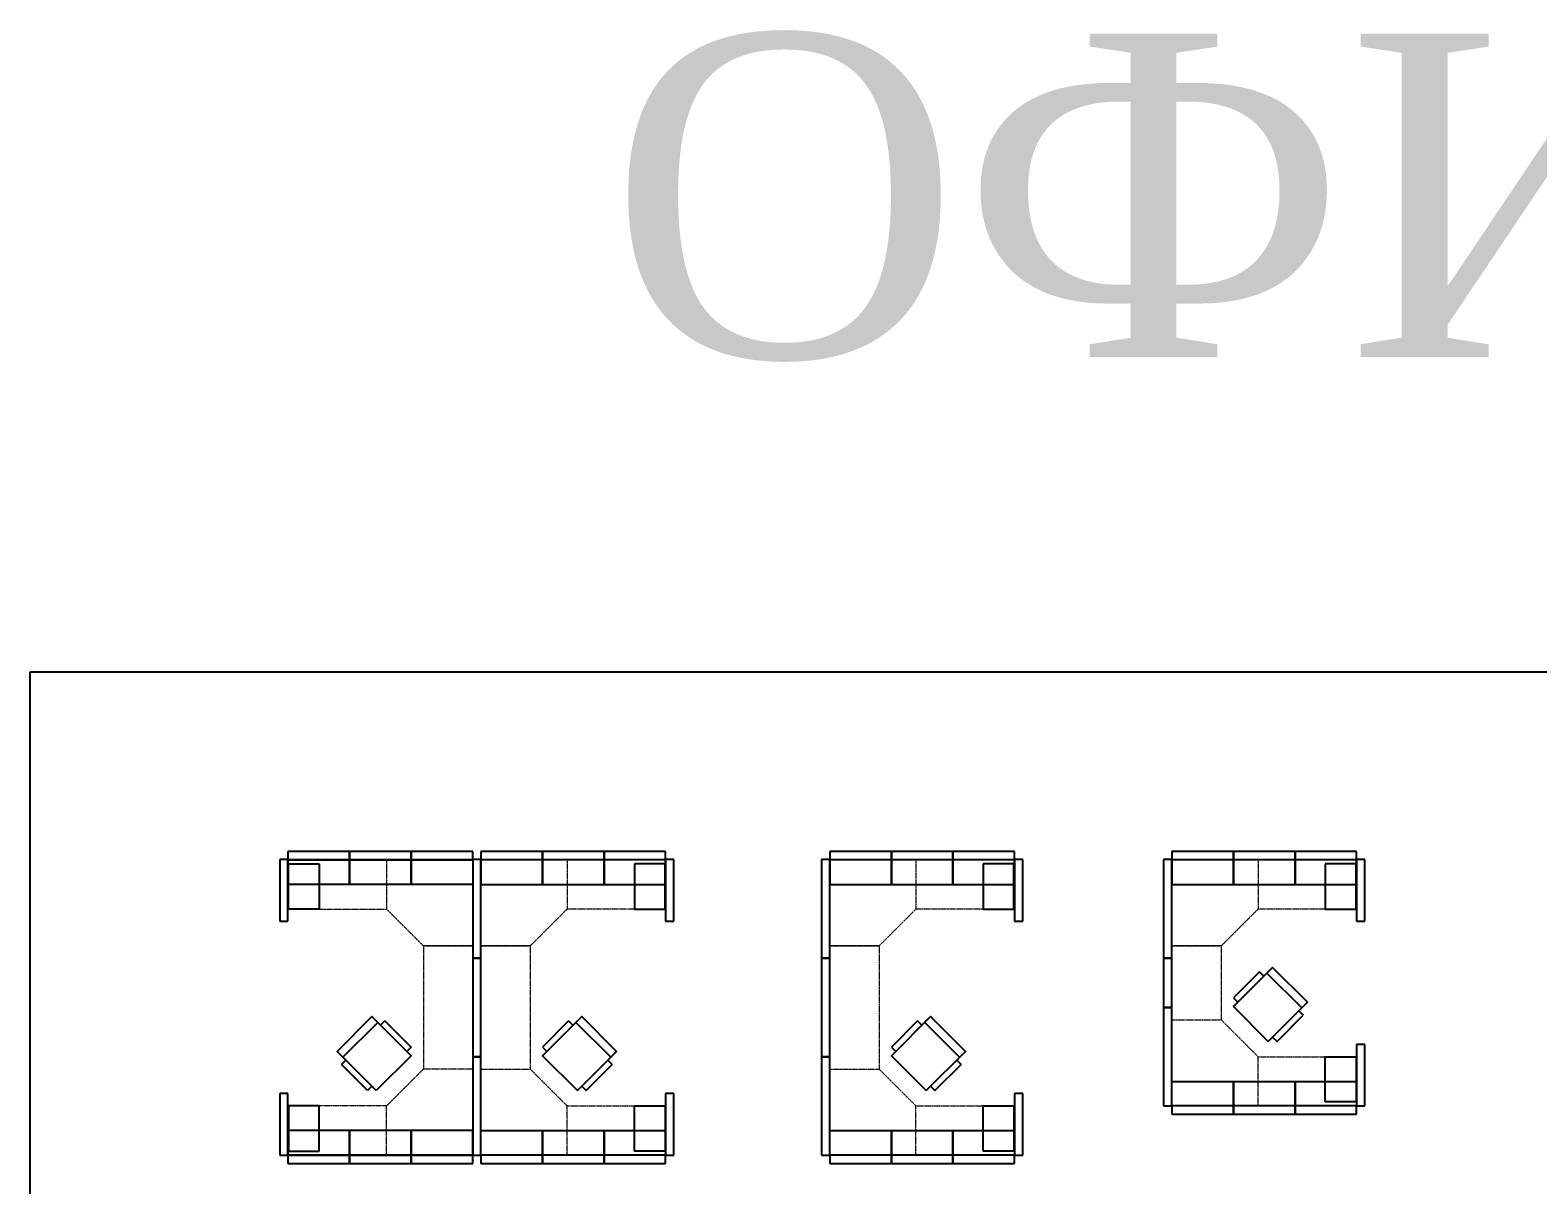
# Model space of a CAD drawing. Header units: millimetres. Extents: x 3103 to 179340, y -10977 to 70536.
# Drawn here: x 67712 to 86371, y 48671 to 62959 of the extents above; entities that cross this region are included whole.
import ezdxf

# ---------------------------------------------------------------- set-up
doc = ezdxf.new("R2010")
doc.units = ezdxf.units.MM
doc.header["$LTSCALE"] = 0.5
doc.linetypes.add('PHANTOM2', pattern=[31.75, 15.875, -3.175, 3.175, -3.175, 3.175, -3.175])
doc.layers.add('MEBEL', color=1, linetype='Continuous')
doc.styles.add('style1', font='TIMES.TTF')

# ---------------------------------------------------------------- blocks, each defined once
blk = doc.blocks.new('I_FURN_FILE_15X22A_P')
at = {"color": 0, "linetype": 'ByBlock', "lineweight": -2}
blk.add_lwpolyline([(0, -190.5), (558.8, -190.5), (558.8, 190.5), (0, 190.5)], close=True, dxfattribs=at)
at = {"layer": 'Defpoints', "color": 0, "linetype": 'ByBlock', "lineweight": -2}
for p in [(0, 190.5), (0, -190.5)]:
    blk.add_point(p, dxfattribs=at)
blk = doc.blocks.new('*U957')
at = {"layer": 'MEBEL', "color": 1, "linetype": 'Continuous', "lineweight": -3, "extrusion": (0, 0, -1), "xscale": -1, "zscale": -1}
blk.add_blockref('I_FURN_FILE_15X22A_P', (0, 0), dxfattribs=at)
blk = doc.blocks.new('I_FURN_WORKSURFACE_24x48_P')
at = {"color": 0, "linetype": 'PHANTOM2', "lineweight": 18}
for p, q in [((0, 0), (0, -609.6)), ((1217.6125, 0), (0, 0)), ((1217.6125, 0), (1217.6125, -609.6)), ((0, -609.6), (1217.6125, -609.6))]:
    blk.add_line(p, q, dxfattribs=at)
blk = doc.blocks.new('*U958')
at = {"layer": 'MEBEL', "color": 1, "linetype": 'Continuous', "lineweight": -3}
blk.add_blockref('I_FURN_WORKSURFACE_24x48_P', (0, 0), dxfattribs=at)
blk = doc.blocks.new('*U959')
at = {"layer": 'MEBEL', "color": 1, "linetype": 'Continuous', "lineweight": -3}
for p, q in [((0, 50.8), (0, -50.8)), ((762, 50.8), (0, 50.8)), ((762, -50.8), (762, 50.8)), ((0, -50.8), (762, -50.8))]:
    blk.add_line(p, q, dxfattribs=at)
blk = doc.blocks.new('*U960')
at = {"layer": 'MEBEL', "color": 1, "linetype": 'Continuous', "lineweight": -3}
for p, q in [((0, 50.8), (0, -50.8)), ((762, 50.8), (0, 50.8)), ((762, -50.8), (762, 50.8)), ((0, -50.8), (762, -50.8))]:
    blk.add_line(p, q, dxfattribs=at)
blk = doc.blocks.new('*U961')
at = {"layer": 'MEBEL', "color": 1, "linetype": 'Continuous', "lineweight": -3}
for p, q in [((0, 50.8), (0, -50.8)), ((762, 50.8), (0, 50.8)), ((762, -50.8), (762, 50.8)), ((0, -50.8), (762, -50.8))]:
    blk.add_line(p, q, dxfattribs=at)
blk = doc.blocks.new('I_FURN_WORKSURFACE_24CORNER_P')
at = {"color": 0, "linetype": 'PHANTOM2', "lineweight": 18}
for p, q in [((0, 0), (0, -609.6)), ((1066.8, 0), (0, 0)), ((1066.8, -1066.8), (1066.8, 0)), ((0, -609.6), (457.2, -1066.8)), ((1066.8, -1066.8), (457.2, -1066.8))]:
    blk.add_line(p, q, dxfattribs=at)
blk = doc.blocks.new('*U962')
at = {"layer": 'MEBEL', "color": 1, "linetype": 'Continuous', "lineweight": -3}
blk.add_blockref('I_FURN_WORKSURFACE_24CORNER_P', (0, 0), dxfattribs=at)
blk = doc.blocks.new('*U963')
at = {"layer": 'MEBEL', "color": 1, "linetype": 'Continuous', "lineweight": -3}
for p, q in [((0, 50.8), (0, -50.8)), ((762, 50.8), (0, 50.8)), ((762, -50.8), (762, 50.8)), ((0, -50.8), (762, -50.8))]:
    blk.add_line(p, q, dxfattribs=at)
blk = doc.blocks.new('*U964')
at = {"layer": 'MEBEL', "color": 1, "linetype": 'Continuous', "lineweight": -3}
for p, q in [((0, 50.8), (0, -50.8)), ((762, 50.8), (0, 50.8)), ((762, -50.8), (762, 50.8)), ((0, -50.8), (762, -50.8))]:
    blk.add_line(p, q, dxfattribs=at)
blk = doc.blocks.new('*U965')
at = {"layer": 'MEBEL', "color": 1, "linetype": 'Continuous', "lineweight": -3}
blk.add_blockref('I_FURN_FILE_15X22A_P', (0, 0), dxfattribs=at)
blk = doc.blocks.new('*U966')
at = {"layer": 'MEBEL', "color": 1, "linetype": 'Continuous', "lineweight": -3}
for p, q in [((0, 50.8), (0, -50.8)), ((762, 50.8), (0, 50.8)), ((762, -50.8), (762, 50.8)), ((0, -50.8), (762, -50.8))]:
    blk.add_line(p, q, dxfattribs=at)
blk = doc.blocks.new('*U967')
at = {"layer": 'MEBEL', "color": 1, "linetype": 'Continuous', "lineweight": -3}
blk.add_blockref('I_FURN_WORKSURFACE_24x48_P', (0, 0), dxfattribs=at)
blk = doc.blocks.new('*U968')
at = {"layer": 'MEBEL', "color": 1, "linetype": 'Continuous', "lineweight": -3}
for p, q in [((0, 50.8), (0, -50.8)), ((762, 50.8), (0, 50.8)), ((762, -50.8), (762, 50.8)), ((0, -50.8), (762, -50.8))]:
    blk.add_line(p, q, dxfattribs=at)
blk = doc.blocks.new('*U969')
at = {"layer": 'MEBEL', "color": 1, "linetype": 'Continuous', "lineweight": -3}
blk.add_blockref('I_FURN_WORKSURFACE_24CORNER_P', (0, 0), dxfattribs=at)
blk = doc.blocks.new('*U970')
at = {"layer": 'MEBEL', "color": 1, "linetype": 'Continuous', "lineweight": -3}
for p, q in [((0, 50.8), (0, -50.8)), ((762, 50.8), (0, 50.8)), ((762, -50.8), (762, 50.8)), ((0, -50.8), (762, -50.8))]:
    blk.add_line(p, q, dxfattribs=at)
blk = doc.blocks.new('I_FURN_CHAIR_CHAIR 8_P')
at = {"color": 0, "linetype": 'ByBlock', "lineweight": -2}
for p, q in [((152.4, 304.8), (152.4, 381)), ((609.6, 381), (152.4, 381)), ((609.6, 304.8), (609.6, 381)), ((101.6, 304.8), (101.6, -304.8)), ((152.4, -381), (152.4, -304.8)), ((609.6, -381), (609.6, -304.8)), ((152.4, -381), (609.6, -381))]:
    blk.add_line(p, q, dxfattribs=at)
blk.add_lwpolyline([(685.8, 304.8), (0, 304.8), (0, -304.8), (685.8, -304.8)], close=True, dxfattribs=at)
at = {"layer": 'Defpoints', "color": 0, "linetype": 'ByBlock', "lineweight": -2}
for p in [(0, 381), (342.9, 0), (685.8, 0), (0, -381)]:
    blk.add_point(p, dxfattribs=at)
blk = doc.blocks.new('*U971')
at = {"layer": 'MEBEL', "color": 1, "linetype": 'Continuous', "lineweight": -3, "extrusion": (0, 0, -1), "xscale": -1, "zscale": -1}
blk.add_blockref('I_FURN_CHAIR_CHAIR 8_P', (0, 0), dxfattribs=at)
blk = doc.blocks.new('I_FURN_WORKSURFACE_24x60_P')
at = {"color": 0, "linetype": 'PHANTOM2', "lineweight": 18}
for p, q in [((0, -609.6), (0, 0)), ((1522.4125, 0), (0, 0)), ((1522.4125, 0), (1522.4125, -609.6)), ((0, -609.6), (1522.4125, -609.6))]:
    blk.add_line(p, q, dxfattribs=at)
blk = doc.blocks.new('*U972')
at = {"layer": 'MEBEL', "color": 1, "linetype": 'Continuous', "lineweight": -3}
blk.add_blockref('I_FURN_WORKSURFACE_24x60_P', (0, 0), dxfattribs=at)
blk = doc.blocks.new('I_Case_Wall_15H_30in Wide_P')
at = {"color": 0, "linetype": 'ByBlock', "lineweight": -2}
blk.add_lwpolyline([(0, 0), (304.8, 0), (304.8, 762), (0, 762)], close=True, dxfattribs=at)
at = {"layer": 'Defpoints', "color": 0, "linetype": 'ByBlock', "lineweight": -2}
for p in [(0, 762), (0, 381)]:
    blk.add_point(p, dxfattribs=at)
blk = doc.blocks.new('*U973')
at = {"layer": 'MEBEL', "color": 1, "linetype": 'Continuous', "lineweight": -3, "extrusion": (0, 0, -1), "xscale": -1, "zscale": -1}
blk.add_blockref('I_Case_Wall_15H_30in Wide_P', (0, 0), dxfattribs=at)
blk = doc.blocks.new('*U974')
at = {"layer": 'MEBEL', "color": 1, "linetype": 'Continuous', "lineweight": -3, "extrusion": (0, 0, -1), "xscale": -1, "zscale": -1}
blk.add_blockref('I_Case_Wall_15H_30in Wide_P', (0, 0), dxfattribs=at)
blk = doc.blocks.new('*U975')
at = {"layer": 'MEBEL', "color": 1, "linetype": 'Continuous', "lineweight": -3, "extrusion": (0, 0, -1), "xscale": -1, "zscale": -1}
blk.add_blockref('I_Case_Wall_15H_30in Wide_P', (0, 0), dxfattribs=at)
blk = doc.blocks.new('*U976')
at = {"layer": 'MEBEL', "color": 1, "linetype": 'Continuous', "lineweight": -3}
blk.add_blockref('I_Case_Wall_15H_30in Wide_P', (0, 0), dxfattribs=at)
blk = doc.blocks.new('*U977')
at = {"layer": 'MEBEL', "color": 1, "linetype": 'Continuous', "lineweight": -3}
blk.add_blockref('I_Case_Wall_15H_30in Wide_P', (0, 0), dxfattribs=at)
blk = doc.blocks.new('*U978')
at = {"layer": 'MEBEL', "color": 1, "linetype": 'Continuous', "lineweight": -3}
blk.add_blockref('I_Case_Wall_15H_30in Wide_P', (0, 0), dxfattribs=at)
blk = doc.blocks.new('*U979')
at = {"layer": 'MEBEL', "color": 1, "linetype": 'Continuous', "lineweight": -3}
for p, q in [((0, 50.8), (0, -50.8)), ((762, 50.8), (0, 50.8)), ((762, -50.8), (762, 50.8)), ((0, -50.8), (762, -50.8))]:
    blk.add_line(p, q, dxfattribs=at)
blk = doc.blocks.new('*U980')
at = {"layer": 'MEBEL', "color": 1, "linetype": 'Continuous', "lineweight": -3}
for p, q in [((0, 50.8), (0, -50.8)), ((762, 50.8), (0, 50.8)), ((762, -50.8), (762, 50.8)), ((0, -50.8), (762, -50.8))]:
    blk.add_line(p, q, dxfattribs=at)
blk = doc.blocks.new('*U981')
at = {"layer": 'MEBEL', "color": 1, "linetype": 'Continuous', "lineweight": -3, "extrusion": (0, 0, -1), "xscale": -1, "zscale": -1}
blk.add_blockref('I_FURN_WORKSURFACE_24x48_P', (0, 0), dxfattribs=at)
blk = doc.blocks.new('*U982')
at = {"layer": 'MEBEL', "color": 1, "linetype": 'Continuous', "lineweight": -3}
for p, q in [((0, 50.8), (0, -50.8)), ((762, 50.8), (0, 50.8)), ((762, -50.8), (762, 50.8)), ((0, -50.8), (762, -50.8))]:
    blk.add_line(p, q, dxfattribs=at)
blk = doc.blocks.new('*U983')
at = {"layer": 'MEBEL', "color": 1, "linetype": 'Continuous', "lineweight": -3}
blk.add_blockref('I_FURN_FILE_15X22A_P', (0, 0), dxfattribs=at)
blk = doc.blocks.new('*U984')
at = {"layer": 'MEBEL', "color": 1, "linetype": 'Continuous', "lineweight": -3}
for p, q in [((0, 50.8), (0, -50.8)), ((1219.2, 50.8), (0, 50.8)), ((1219.2, -50.8), (1219.2, 50.8)), ((0, -50.8), (1219.2, -50.8))]:
    blk.add_line(p, q, dxfattribs=at)
blk = doc.blocks.new('*U985')
at = {"layer": 'MEBEL', "color": 1, "linetype": 'Continuous', "lineweight": -3, "extrusion": (0, 0, -1), "xscale": -1, "zscale": -1}
blk.add_blockref('I_FURN_WORKSURFACE_24CORNER_P', (0, 0), dxfattribs=at)
blk = doc.blocks.new('*U986')
at = {"layer": 'MEBEL', "color": 1, "linetype": 'Continuous', "lineweight": -3}
for p, q in [((0, 50.8), (0, -50.8)), ((762, 50.8), (0, 50.8)), ((762, -50.8), (762, 50.8)), ((0, -50.8), (762, -50.8))]:
    blk.add_line(p, q, dxfattribs=at)
blk = doc.blocks.new('*U987')
at = {"layer": 'MEBEL', "color": 1, "linetype": 'Continuous', "lineweight": -3}
blk.add_blockref('I_Case_Wall_15H_30in Wide_P', (0, 0), dxfattribs=at)
blk = doc.blocks.new('*U988')
at = {"layer": 'MEBEL', "color": 1, "linetype": 'Continuous', "lineweight": -3}
blk.add_blockref('I_Case_Wall_15H_30in Wide_P', (0, 0), dxfattribs=at)
blk = doc.blocks.new('*U989')
at = {"layer": 'MEBEL', "color": 1, "linetype": 'Continuous', "lineweight": -3}
blk.add_blockref('I_Case_Wall_15H_30in Wide_P', (0, 0), dxfattribs=at)
blk = doc.blocks.new('*U990')
at = {"layer": 'MEBEL', "color": 1, "linetype": 'Continuous', "lineweight": -3}
blk.add_blockref('I_FURN_CHAIR_CHAIR 8_P', (0, 0), dxfattribs=at)
blk = doc.blocks.new('*U991')
at = {"layer": 'MEBEL', "color": 1, "linetype": 'Continuous', "lineweight": -3, "extrusion": (0, 0, -1), "xscale": -1, "zscale": -1}
blk.add_blockref('I_FURN_WORKSURFACE_24x60_P', (0, 0), dxfattribs=at)
blk = doc.blocks.new('*U992')
at = {"layer": 'MEBEL', "color": 1, "linetype": 'Continuous', "lineweight": -3}
for p, q in [((0, 50.8), (0, -50.8)), ((1219.2, 50.8), (0, 50.8)), ((1219.2, -50.8), (1219.2, 50.8)), ((0, -50.8), (1219.2, -50.8))]:
    blk.add_line(p, q, dxfattribs=at)
blk = doc.blocks.new('*U993')
at = {"layer": 'MEBEL', "color": 1, "linetype": 'Continuous', "lineweight": -3}
for p, q in [((0, 50.8), (0, -50.8)), ((762, 50.8), (0, 50.8)), ((762, -50.8), (762, 50.8)), ((0, -50.8), (762, -50.8))]:
    blk.add_line(p, q, dxfattribs=at)
blk = doc.blocks.new('*U994')
at = {"layer": 'MEBEL', "color": 1, "linetype": 'Continuous', "lineweight": -3}
for p, q in [((0, 50.8), (0, -50.8)), ((762, 50.8), (0, 50.8)), ((762, -50.8), (762, 50.8)), ((0, -50.8), (762, -50.8))]:
    blk.add_line(p, q, dxfattribs=at)
blk = doc.blocks.new('*U995')
at = {"layer": 'MEBEL', "color": 1, "linetype": 'Continuous', "lineweight": -3}
for p, q in [((0, 50.8), (0, -50.8)), ((762, 50.8), (0, 50.8)), ((762, -50.8), (762, 50.8)), ((0, -50.8), (762, -50.8))]:
    blk.add_line(p, q, dxfattribs=at)
blk = doc.blocks.new('*U996')
at = {"layer": 'MEBEL', "color": 1, "linetype": 'Continuous', "lineweight": -3, "extrusion": (0, 0, -1), "xscale": -1, "zscale": -1}
blk.add_blockref('I_FURN_WORKSURFACE_24CORNER_P', (0, 0), dxfattribs=at)
blk = doc.blocks.new('*U997')
at = {"layer": 'MEBEL', "color": 1, "linetype": 'Continuous', "lineweight": -3, "extrusion": (0, 0, -1), "xscale": -1, "zscale": -1}
blk.add_blockref('I_FURN_WORKSURFACE_24x48_P', (0, 0), dxfattribs=at)
blk = doc.blocks.new('*U998')
at = {"layer": 'MEBEL', "color": 1, "linetype": 'Continuous', "lineweight": -3}
for p, q in [((0, 50.8), (0, -50.8)), ((1219.2, 50.8), (0, 50.8)), ((1219.2, -50.8), (1219.2, 50.8)), ((0, -50.8), (1219.2, -50.8))]:
    blk.add_line(p, q, dxfattribs=at)
blk = doc.blocks.new('*U999')
at = {"layer": 'MEBEL', "color": 1, "linetype": 'Continuous', "lineweight": -3}
for p, q in [((0, 50.8), (0, -50.8)), ((762, 50.8), (0, 50.8)), ((762, -50.8), (762, 50.8)), ((0, -50.8), (762, -50.8))]:
    blk.add_line(p, q, dxfattribs=at)
blk = doc.blocks.new('*U1000')
at = {"layer": 'MEBEL', "color": 1, "linetype": 'Continuous', "lineweight": -3, "extrusion": (0, 0, -1), "xscale": -1, "zscale": -1}
blk.add_blockref('I_FURN_FILE_15X22A_P', (0, 0), dxfattribs=at)
blk = doc.blocks.new('*U1001')
at = {"layer": 'MEBEL', "color": 1, "linetype": 'Continuous', "lineweight": -3, "extrusion": (0, 0, -1), "xscale": -1, "zscale": -1}
blk.add_blockref('I_Case_Wall_15H_30in Wide_P', (0, 0), dxfattribs=at)
blk = doc.blocks.new('*U1002')
at = {"layer": 'MEBEL', "color": 1, "linetype": 'Continuous', "lineweight": -3, "extrusion": (0, 0, -1), "xscale": -1, "zscale": -1}
blk.add_blockref('I_Case_Wall_15H_30in Wide_P', (0, 0), dxfattribs=at)
blk = doc.blocks.new('*U1003')
at = {"layer": 'MEBEL', "color": 1, "linetype": 'Continuous', "lineweight": -3, "extrusion": (0, 0, -1), "xscale": -1, "zscale": -1}
blk.add_blockref('I_Case_Wall_15H_30in Wide_P', (0, 0), dxfattribs=at)
blk = doc.blocks.new('*U1004')
at = {"layer": 'MEBEL', "color": 1, "linetype": 'Continuous', "lineweight": -3}
for p, q in [((0, 50.8), (0, -50.8)), ((762, 50.8), (0, 50.8)), ((762, -50.8), (762, 50.8)), ((0, -50.8), (762, -50.8))]:
    blk.add_line(p, q, dxfattribs=at)
blk = doc.blocks.new('*U1005')
at = {"layer": 'MEBEL', "color": 1, "linetype": 'Continuous', "lineweight": -3}
for p, q in [((0, 50.8), (0, -50.8)), ((762, 50.8), (0, 50.8)), ((762, -50.8), (762, 50.8)), ((0, -50.8), (762, -50.8))]:
    blk.add_line(p, q, dxfattribs=at)
blk = doc.blocks.new('*U1006')
at = {"layer": 'MEBEL', "color": 1, "linetype": 'Continuous', "lineweight": -3, "extrusion": (0, 0, -1), "xscale": -1, "zscale": -1}
blk.add_blockref('I_FURN_WORKSURFACE_24x48_P', (0, 0), dxfattribs=at)
blk = doc.blocks.new('*U1007')
at = {"layer": 'MEBEL', "color": 1, "linetype": 'Continuous', "lineweight": -3}
for p, q in [((0, 50.8), (0, -50.8)), ((762, 50.8), (0, 50.8)), ((762, -50.8), (762, 50.8)), ((0, -50.8), (762, -50.8))]:
    blk.add_line(p, q, dxfattribs=at)
blk = doc.blocks.new('*U1008')
at = {"layer": 'MEBEL', "color": 1, "linetype": 'Continuous', "lineweight": -3}
blk.add_blockref('I_FURN_FILE_15X22A_P', (0, 0), dxfattribs=at)
blk = doc.blocks.new('*U1009')
at = {"layer": 'MEBEL', "color": 1, "linetype": 'Continuous', "lineweight": -3}
for p, q in [((0, 50.8), (0, -50.8)), ((1219.2, 50.8), (0, 50.8)), ((1219.2, -50.8), (1219.2, 50.8)), ((0, -50.8), (1219.2, -50.8))]:
    blk.add_line(p, q, dxfattribs=at)
blk = doc.blocks.new('*U1010')
at = {"layer": 'MEBEL', "color": 1, "linetype": 'Continuous', "lineweight": -3, "extrusion": (0, 0, -1), "xscale": -1, "zscale": -1}
blk.add_blockref('I_FURN_WORKSURFACE_24CORNER_P', (0, 0), dxfattribs=at)
blk = doc.blocks.new('*U1011')
at = {"layer": 'MEBEL', "color": 1, "linetype": 'Continuous', "lineweight": -3}
for p, q in [((0, 50.8), (0, -50.8)), ((762, 50.8), (0, 50.8)), ((762, -50.8), (762, 50.8)), ((0, -50.8), (762, -50.8))]:
    blk.add_line(p, q, dxfattribs=at)
blk = doc.blocks.new('*U1012')
at = {"layer": 'MEBEL', "color": 1, "linetype": 'Continuous', "lineweight": -3}
blk.add_blockref('I_Case_Wall_15H_30in Wide_P', (0, 0), dxfattribs=at)
blk = doc.blocks.new('*U1013')
at = {"layer": 'MEBEL', "color": 1, "linetype": 'Continuous', "lineweight": -3}
blk.add_blockref('I_Case_Wall_15H_30in Wide_P', (0, 0), dxfattribs=at)
blk = doc.blocks.new('*U1014')
at = {"layer": 'MEBEL', "color": 1, "linetype": 'Continuous', "lineweight": -3}
blk.add_blockref('I_Case_Wall_15H_30in Wide_P', (0, 0), dxfattribs=at)
blk = doc.blocks.new('*U1015')
at = {"layer": 'MEBEL', "color": 1, "linetype": 'Continuous', "lineweight": -3}
blk.add_blockref('I_FURN_CHAIR_CHAIR 8_P', (0, 0), dxfattribs=at)
blk = doc.blocks.new('*U1016')
at = {"layer": 'MEBEL', "color": 1, "linetype": 'Continuous', "lineweight": -3, "extrusion": (0, 0, -1), "xscale": -1, "zscale": -1}
blk.add_blockref('I_FURN_WORKSURFACE_24x60_P', (0, 0), dxfattribs=at)
blk = doc.blocks.new('*U1017')
at = {"layer": 'MEBEL', "color": 1, "linetype": 'Continuous', "lineweight": -3}
for p, q in [((0, 50.8), (0, -50.8)), ((1219.2, 50.8), (0, 50.8)), ((1219.2, -50.8), (1219.2, 50.8)), ((0, -50.8), (1219.2, -50.8))]:
    blk.add_line(p, q, dxfattribs=at)
blk = doc.blocks.new('*U1018')
at = {"layer": 'MEBEL', "color": 1, "linetype": 'Continuous', "lineweight": -3}
for p, q in [((0, 50.8), (0, -50.8)), ((762, 50.8), (0, 50.8)), ((762, -50.8), (762, 50.8)), ((0, -50.8), (762, -50.8))]:
    blk.add_line(p, q, dxfattribs=at)
blk = doc.blocks.new('*U1019')
at = {"layer": 'MEBEL', "color": 1, "linetype": 'Continuous', "lineweight": -3}
for p, q in [((0, 50.8), (0, -50.8)), ((762, 50.8), (0, 50.8)), ((762, -50.8), (762, 50.8)), ((0, -50.8), (762, -50.8))]:
    blk.add_line(p, q, dxfattribs=at)
blk = doc.blocks.new('*U1020')
at = {"layer": 'MEBEL', "color": 1, "linetype": 'Continuous', "lineweight": -3}
for p, q in [((0, 50.8), (0, -50.8)), ((762, 50.8), (0, 50.8)), ((762, -50.8), (762, 50.8)), ((0, -50.8), (762, -50.8))]:
    blk.add_line(p, q, dxfattribs=at)
blk = doc.blocks.new('*U1021')
at = {"layer": 'MEBEL', "color": 1, "linetype": 'Continuous', "lineweight": -3, "extrusion": (0, 0, -1), "xscale": -1, "zscale": -1}
blk.add_blockref('I_FURN_WORKSURFACE_24CORNER_P', (0, 0), dxfattribs=at)
blk = doc.blocks.new('*U1022')
at = {"layer": 'MEBEL', "color": 1, "linetype": 'Continuous', "lineweight": -3, "extrusion": (0, 0, -1), "xscale": -1, "zscale": -1}
blk.add_blockref('I_FURN_WORKSURFACE_24x48_P', (0, 0), dxfattribs=at)
blk = doc.blocks.new('*U1023')
at = {"layer": 'MEBEL', "color": 1, "linetype": 'Continuous', "lineweight": -3}
for p, q in [((0, 50.8), (0, -50.8)), ((1219.2, 50.8), (0, 50.8)), ((1219.2, -50.8), (1219.2, 50.8)), ((0, -50.8), (1219.2, -50.8))]:
    blk.add_line(p, q, dxfattribs=at)
blk = doc.blocks.new('*U1024')
at = {"layer": 'MEBEL', "color": 1, "linetype": 'Continuous', "lineweight": -3}
for p, q in [((0, 50.8), (0, -50.8)), ((762, 50.8), (0, 50.8)), ((762, -50.8), (762, 50.8)), ((0, -50.8), (762, -50.8))]:
    blk.add_line(p, q, dxfattribs=at)
blk = doc.blocks.new('*U1025')
at = {"layer": 'MEBEL', "color": 1, "linetype": 'Continuous', "lineweight": -3, "extrusion": (0, 0, -1), "xscale": -1, "zscale": -1}
blk.add_blockref('I_FURN_FILE_15X22A_P', (0, 0), dxfattribs=at)
blk = doc.blocks.new('*U1026')
at = {"layer": 'MEBEL', "color": 1, "linetype": 'Continuous', "lineweight": -3, "extrusion": (0, 0, -1), "xscale": -1, "zscale": -1}
blk.add_blockref('I_Case_Wall_15H_30in Wide_P', (0, 0), dxfattribs=at)
blk = doc.blocks.new('*U1027')
at = {"layer": 'MEBEL', "color": 1, "linetype": 'Continuous', "lineweight": -3, "extrusion": (0, 0, -1), "xscale": -1, "zscale": -1}
blk.add_blockref('I_Case_Wall_15H_30in Wide_P', (0, 0), dxfattribs=at)
blk = doc.blocks.new('*U1028')
at = {"layer": 'MEBEL', "color": 1, "linetype": 'Continuous', "lineweight": -3, "extrusion": (0, 0, -1), "xscale": -1, "zscale": -1}
blk.add_blockref('I_Case_Wall_15H_30in Wide_P', (0, 0), dxfattribs=at)
blk = doc.blocks.new('*U1029')
at = {"layer": 'MEBEL', "color": 1, "linetype": 'Continuous', "lineweight": -3}
for p, q in [((0, 50.8), (0, -50.8)), ((762, 50.8), (0, 50.8)), ((762, -50.8), (762, 50.8)), ((0, -50.8), (762, -50.8))]:
    blk.add_line(p, q, dxfattribs=at)
blk = doc.blocks.new('*U1030')
at = {"layer": 'MEBEL', "color": 1, "linetype": 'Continuous', "lineweight": -3}
blk.add_blockref('I_FURN_FILE_15X22A_P', (0, 0), dxfattribs=at)
blk = doc.blocks.new('*U1031')
at = {"layer": 'MEBEL', "color": 1, "linetype": 'Continuous', "lineweight": -3}
for p, q in [((0, 50.8), (0, -50.8)), ((762, 50.8), (0, 50.8)), ((762, -50.8), (762, 50.8)), ((0, -50.8), (762, -50.8))]:
    blk.add_line(p, q, dxfattribs=at)
blk = doc.blocks.new('*U1032')
at = {"layer": 'MEBEL', "color": 1, "linetype": 'Continuous', "lineweight": -3}
for p, q in [((0, 50.8), (0, -50.8)), ((762, 50.8), (0, 50.8)), ((762, -50.8), (762, 50.8)), ((0, -50.8), (762, -50.8))]:
    blk.add_line(p, q, dxfattribs=at)
blk = doc.blocks.new('*U1033')
at = {"layer": 'MEBEL', "color": 1, "linetype": 'Continuous', "lineweight": -3, "extrusion": (0, 0, -1), "xscale": -1, "zscale": -1}
blk.add_blockref('I_FURN_WORKSURFACE_24CORNER_P', (0, 0), dxfattribs=at)
blk = doc.blocks.new('*U1034')
at = {"layer": 'MEBEL', "color": 1, "linetype": 'Continuous', "lineweight": -3}
for p, q in [((0, 50.8), (0, -50.8)), ((1219.2, 50.8), (0, 50.8)), ((1219.2, -50.8), (1219.2, 50.8)), ((0, -50.8), (1219.2, -50.8))]:
    blk.add_line(p, q, dxfattribs=at)
blk = doc.blocks.new('*U1035')
at = {"layer": 'MEBEL', "color": 1, "linetype": 'Continuous', "lineweight": -3, "extrusion": (0, 0, -1), "xscale": -1, "zscale": -1}
blk.add_blockref('I_FURN_WORKSURFACE_24x48_P', (0, 0), dxfattribs=at)
blk = doc.blocks.new('*U1036')
at = {"layer": 'MEBEL', "color": 1, "linetype": 'Continuous', "lineweight": -3}
for p, q in [((0, 50.8), (0, -50.8)), ((762, 50.8), (0, 50.8)), ((762, -50.8), (762, 50.8)), ((0, -50.8), (762, -50.8))]:
    blk.add_line(p, q, dxfattribs=at)
blk = doc.blocks.new('*U1037')
at = {"layer": 'MEBEL', "color": 1, "linetype": 'Continuous', "lineweight": -3}
blk.add_blockref('I_Case_Wall_15H_30in Wide_P', (0, 0), dxfattribs=at)
blk = doc.blocks.new('*U1038')
at = {"layer": 'MEBEL', "color": 1, "linetype": 'Continuous', "lineweight": -3}
blk.add_blockref('I_Case_Wall_15H_30in Wide_P', (0, 0), dxfattribs=at)
blk = doc.blocks.new('*U1039')
at = {"layer": 'MEBEL', "color": 1, "linetype": 'Continuous', "lineweight": -3}
blk.add_blockref('I_Case_Wall_15H_30in Wide_P', (0, 0), dxfattribs=at)
blk = doc.blocks.new('*U1040')
at = {"layer": 'MEBEL', "color": 1, "linetype": 'Continuous', "lineweight": -3, "extrusion": (0, 0, -1), "xscale": -1, "zscale": -1}
blk.add_blockref('I_FURN_FILE_15X22A_P', (0, 0), dxfattribs=at)
blk = doc.blocks.new('*U1041')
at = {"layer": 'MEBEL', "color": 1, "linetype": 'Continuous', "lineweight": -3}
for p, q in [((0, 50.8), (0, -50.8)), ((762, 50.8), (0, 50.8)), ((762, -50.8), (762, 50.8)), ((0, -50.8), (762, -50.8))]:
    blk.add_line(p, q, dxfattribs=at)
blk = doc.blocks.new('*U1042')
at = {"layer": 'MEBEL', "color": 1, "linetype": 'Continuous', "lineweight": -3}
for p, q in [((0, 50.8), (0, -50.8)), ((762, 50.8), (0, 50.8)), ((762, -50.8), (762, 50.8)), ((0, -50.8), (762, -50.8))]:
    blk.add_line(p, q, dxfattribs=at)
blk = doc.blocks.new('*U1043')
at = {"layer": 'MEBEL', "color": 1, "linetype": 'Continuous', "lineweight": -3}
for p, q in [((0, 50.8), (0, -50.8)), ((762, 50.8), (0, 50.8)), ((762, -50.8), (762, 50.8)), ((0, -50.8), (762, -50.8))]:
    blk.add_line(p, q, dxfattribs=at)
blk = doc.blocks.new('*U1044')
at = {"layer": 'MEBEL', "color": 1, "linetype": 'Continuous', "lineweight": -3, "extrusion": (0, 0, -1), "xscale": -1, "zscale": -1}
blk.add_blockref('I_FURN_WORKSURFACE_24CORNER_P', (0, 0), dxfattribs=at)
blk = doc.blocks.new('*U1045')
at = {"layer": 'MEBEL', "color": 1, "linetype": 'Continuous', "lineweight": -3}
for p, q in [((0, 50.8), (0, -50.8)), ((1219.2, 50.8), (0, 50.8)), ((1219.2, -50.8), (1219.2, 50.8)), ((0, -50.8), (1219.2, -50.8))]:
    blk.add_line(p, q, dxfattribs=at)
blk = doc.blocks.new('*U1046')
at = {"layer": 'MEBEL', "color": 1, "linetype": 'Continuous', "lineweight": -3}
blk.add_blockref('I_FURN_CHAIR_CHAIR 8_P', (0, 0), dxfattribs=at)
blk = doc.blocks.new('*U1047')
at = {"layer": 'MEBEL', "color": 1, "linetype": 'Continuous', "lineweight": -3, "extrusion": (0, 0, -1), "xscale": -1, "zscale": -1}
blk.add_blockref('I_FURN_WORKSURFACE_24x48_P', (0, 0), dxfattribs=at)
blk = doc.blocks.new('*U1048')
at = {"layer": 'MEBEL', "color": 1, "linetype": 'Continuous', "lineweight": -3}
for p, q in [((0, 50.8), (0, -50.8)), ((762, 50.8), (0, 50.8)), ((762, -50.8), (762, 50.8)), ((0, -50.8), (762, -50.8))]:
    blk.add_line(p, q, dxfattribs=at)
blk = doc.blocks.new('*U1049')
at = {"layer": 'MEBEL', "color": 1, "linetype": 'Continuous', "lineweight": -3, "extrusion": (0, 0, -1), "xscale": -1, "zscale": -1}
blk.add_blockref('I_Case_Wall_15H_30in Wide_P', (0, 0), dxfattribs=at)
blk = doc.blocks.new('*U1050')
at = {"layer": 'MEBEL', "color": 1, "linetype": 'Continuous', "lineweight": -3, "extrusion": (0, 0, -1), "xscale": -1, "zscale": -1}
blk.add_blockref('I_Case_Wall_15H_30in Wide_P', (0, 0), dxfattribs=at)
blk = doc.blocks.new('*U1051')
at = {"layer": 'MEBEL', "color": 1, "linetype": 'Continuous', "lineweight": -3, "extrusion": (0, 0, -1), "xscale": -1, "zscale": -1}
blk.add_blockref('I_Case_Wall_15H_30in Wide_P', (0, 0), dxfattribs=at)
blk = doc.blocks.new('I_FURN_WORKSURFACE_24x36_P')
at = {"color": 0, "linetype": 'PHANTOM2', "lineweight": 18}
for p, q in [((0, -609.6), (0, 0)), ((912.8125, 0), (0, 0)), ((912.8125, 0), (912.8125, -609.6)), ((0, -609.6), (912.8125, -609.6))]:
    blk.add_line(p, q, dxfattribs=at)
blk = doc.blocks.new('*U1052')
at = {"layer": 'MEBEL', "color": 1, "linetype": 'Continuous', "lineweight": -3, "extrusion": (0, 0, -1), "xscale": -1, "zscale": -1}
blk.add_blockref('I_FURN_WORKSURFACE_24x36_P', (0, 0), dxfattribs=at)
blk = doc.blocks.new('*U1053')
at = {"layer": 'MEBEL', "color": 1, "linetype": 'Continuous', "lineweight": -3}
for p, q in [((0, 50.8), (0, -50.8)), ((609.6, 50.8), (0, 50.8)), ((609.6, -50.8), (609.6, 50.8)), ((0, -50.8), (609.6, -50.8))]:
    blk.add_line(p, q, dxfattribs=at)

msp = doc.modelspace()

# ---------------------------------------------------------------- linework, layer by layer
at = {"layer": 'MEBEL'}
msp.add_lwpolyline([(67712.1, 55020.6), (98512.1, 55020.6), (98512.1, 12655), (67712.1, 12655)], close=True, dxfattribs=at)

# ---------------------------------------------------------------- block references
at = {"layer": 'MEBEL', "color": 1, "linetype": 'Continuous', "lineweight": -3}
for name, p, rotation in [('*U960', (70852.4, 51933.2), 90), ('*U984', (73240, 52695.2), 270), ('*U989', (73290.8, 52693.7, -457.2), 270), ('*U988', (74052.8, 52693.7, -457.2), 270), ('*U987', (74814.8, 52693.7, -457.2), 270), ('*U983', (75380, 52642.9), 270), ('*U982', (75627.6, 52695.2), 270), ('*U1009', (77557.5, 52695.2), 270), ('*U1014', (77608.3, 52693.7, -457.2), 270), ('*U1013', (78370.3, 52693.7, -457.2), 270), ('*U1012', (79132.3, 52693.7, -457.2), 270), ('*U1008', (79697.4, 52642.9), 270), ('*U1007', (79945.1, 52695.2), 270), ('*U1034', (81791, 52695.2), 270), ('*U1037', (81841.8, 52693.7, -457.2), 270), ('*U1038', (82603.8, 52693.7, -457.2), 270), ('*U1039', (83365.8, 52693.7, -457.2), 270), ('*U1030', (83930.9, 52642.9), 270), ('*U1029', (84178.6, 52695.2), 270), ('*U972', (73189.2, 51626.9), 270), ('*U992', (73240, 51476), 270), ('*U1017', (77557.5, 51476), 270), ('*U1053', (81791, 51476), 270), ('*U1046', (83304.6, 51147), 224.9999999997052), ('*U990', (74753.6, 50537.4), 224.9999999997052), ('*U1015', (79071, 50537.4), 224.9999999997052), ('*U1045', (81791, 50866.4), 270), ('*U1041', (84178.6, 49647.2), 90), ('*U998', (73240, 50256.8), 270), ('*U1023', (77557.5, 50256.8), 270), ('*U969', (73189.2, 50104.4), 270), ('*U966', (70852.4, 49799.6), 270), ('*U967', (72122.4, 49037.6), 180), ('*U965', (71100.1, 49088.4), 90), ('*U999', (75627.6, 49037.6), 90), ('*U1024', (79945.1, 49037.6), 90), ('*U976', (71665.2, 49037.6, -457.2), 90), ('*U978', (72427.2, 49037.6, -457.2), 90), ('*U977', (73189.2, 49037.6, -457.2), 90)]:
    msp.add_blockref(name, p, dxfattribs=dict(at, rotation=rotation))
for name, p in [('*U959', (70903.2, 52746)), ('*U958', (70904.8, 52693.7)), ('*U963', (71665.2, 52746)), ('*U962', (72122.4, 52693.7)), ('*U961', (72427.2, 52746)), ('*U986', (73290.8, 52746)), ('*U979', (74052.8, 52746)), ('*U980', (74814.8, 52746)), ('*U1011', (77608.3, 52746)), ('*U1004', (78370.3, 52746)), ('*U1005', (79132.3, 52746)), ('*U1032', (81841.8, 52746)), ('*U1031', (82603.8, 52746)), ('*U1036', (83365.8, 52746)), ('*U1043', (81841.8, 49596.4)), ('*U1042', (82603.8, 49596.4)), ('*U1048', (83365.8, 49596.4)), ('*U964', (70903.2, 48986.8)), ('*U970', (71665.2, 48986.8)), ('*U968', (72427.2, 48986.8)), ('*U995', (73290.8, 48986.8)), ('*U993', (74052.8, 48986.8)), ('*U994', (74814.8, 48986.8)), ('*U1020', (77608.3, 48986.8)), ('*U1018', (78370.3, 48986.8)), ('*U1019', (79132.3, 48986.8))]:
    msp.add_blockref(name, p, dxfattribs=at)
at = {"layer": 'MEBEL', "color": 1, "linetype": 'Continuous', "lineweight": -3, "xscale": -1}
for name, p, rotation in [('*U973', (71665.2, 52693.7, -457.2), 90), ('*U957', (71100.1, 52642.9), 90), ('*U975', (72427.2, 52693.7, -457.2), 90), ('*U974', (73189.2, 52693.7, -457.2), 90), ('*U991', (73290.8, 51626.9), 90), ('*U1016', (77608.3, 51626.9, 457.2), 90), ('*U1052', (81841.8, 51626.9), 90), ('*U971', (71726.4, 50537.4), 135.0000000002948), ('*U1044', (81841.8, 50714), 90), ('*U1047', (82908.6, 49647.2), 180), ('*U1040', (83930.9, 49698), 270), ('*U996', (73290.8, 50104.4), 90), ('*U1021', (77608.3, 50104.4, 457.2), 90), ('*U1050', (81841.8, 49647.2, -457.2), 270), ('*U1049', (82603.8, 49647.2, -457.2), 270), ('*U1051', (83365.8, 49647.2, -457.2), 270), ('*U997', (74357.6, 49037.6), 180), ('*U1000', (75380, 49088.4), 270), ('*U1022', (78675.1, 49037.6, 457.2), 180), ('*U1025', (79697.4, 49088.4), 270), ('*U1001', (73290.8, 49037.6, -457.2), 270), ('*U1003', (74052.8, 49037.6, -457.2), 270), ('*U1002', (74814.8, 49037.6, -457.2), 270), ('*U1026', (77608.3, 49037.6, -457.2), 270), ('*U1028', (78370.3, 49037.6, -457.2), 270), ('*U1027', (79132.3, 49037.6, -457.2), 270)]:
    msp.add_blockref(name, p, dxfattribs=dict(at, rotation=rotation))
for name, p in [('*U985', (74357.6, 52693.7)), ('*U981', (75575.2, 52693.7)), ('*U1010', (78675.1, 52693.7, 457.2)), ('*U1006', (79892.7, 52693.7, 457.2)), ('*U1033', (82908.6, 52693.7)), ('*U1035', (84126.2, 52693.7))]:
    msp.add_blockref(name, p, dxfattribs=at)

# ---------------------------------------------------------------- texts
at = {"layer": 'MEBEL', "insert": (74866.2, 62914), "char_height": 4000, "width": 12454.612, "attachment_point": 1, "style": 'style1'}
msp.add_mtext('ОФИС   ', dxfattribs=at)

doc.saveas('drawing.dxf')
